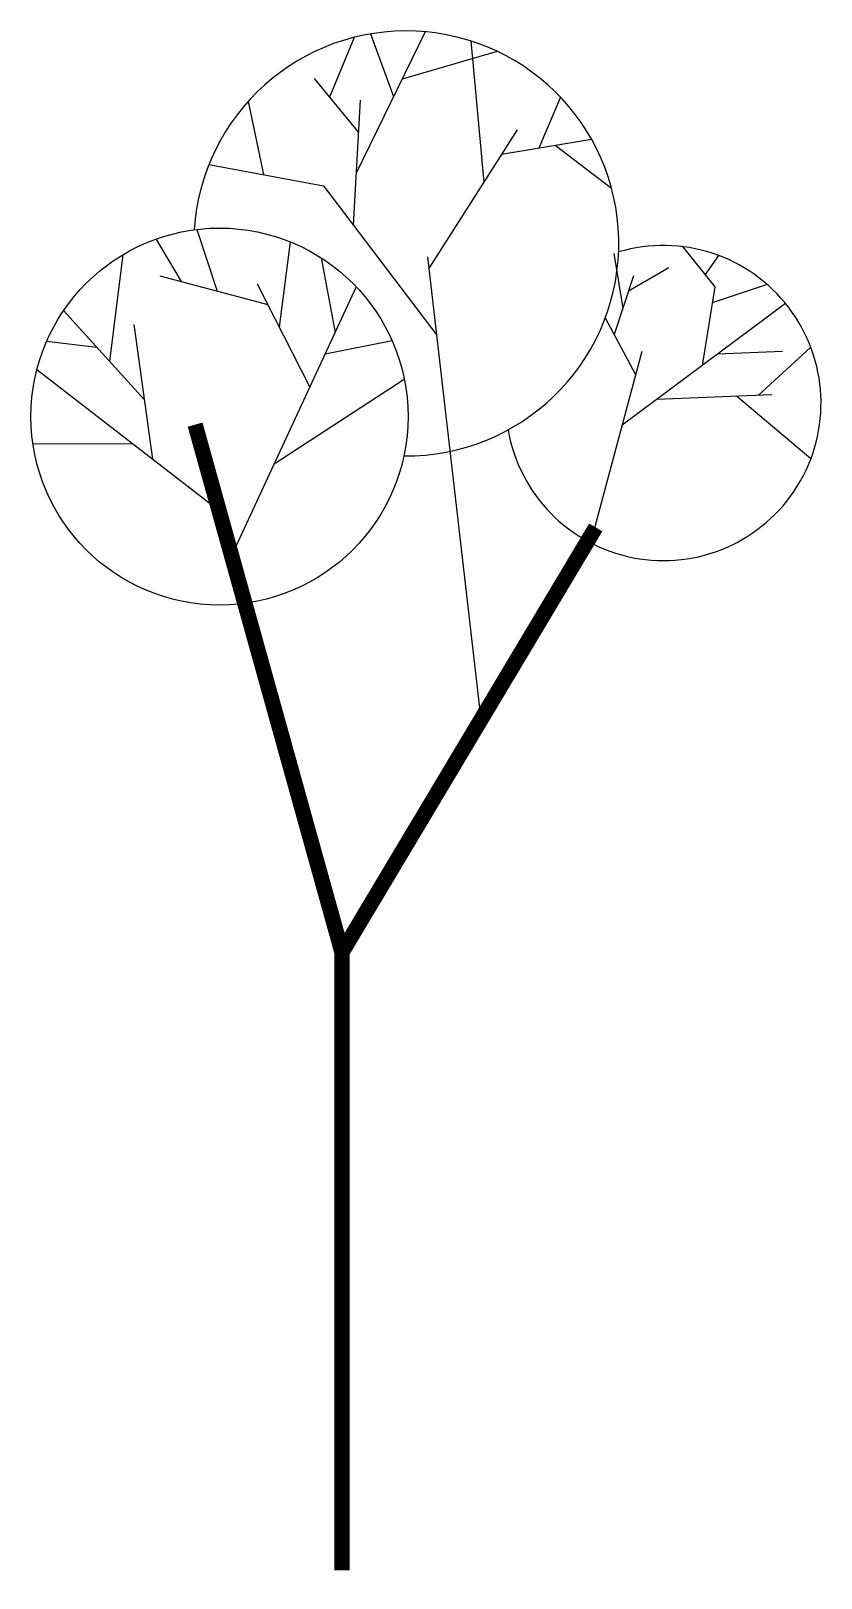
# Model space of a CAD drawing. Extents: x -590 to 1054, y -20914 to -17695.
import ezdxf

# ---------------------------------------------------------------- set-up
doc = ezdxf.new("R2010")
doc.units = 0
doc.layers.get('0').update_dxf_attribs({"linetype": 'CONTINUOUS'})

msp = doc.modelspace()

# ---------------------------------------------------------------- linework, layer by layer
at = {"color": 0}
for p, q in [((230, -17696.8), (86.6, -17991)), ((116.2, -17701.4), (164.5, -17831.1)), ((82.7, -17708.5), (31.1, -17832.7)), ((324.9, -17715.9), (352.1, -18009.9)), ((379.8, -17737.5), (182.1, -17795.1)), ((-0.7, -17793.7), (91.3, -17906.3)), ((511.5, -17832.9), (466.6, -17939.2)), ((-138.1, -17841.6), (-106.1, -17993.8)), ((95.1, -17838.8), (80.5, -18098.7)), ((421.7, -17900.7), (238.6, -18188.1)), ((576.4, -17920.9), (389, -17952)), ((617.9, -18023.1), (500.4, -17933.6)), ((-219.6, -17972.7), (18.6, -18017.1)), ((18.6, -18017.1), (254.6, -18328.2)), ((-244.7, -18108), (-202.8, -18236.2)), ((-276.7, -18216.6), (-329.3, -18127.9)), ((-50.8, -18133.8), (-73.3, -18311.3)), ((765.8, -18143.8), (832.8, -18227.2)), ((-398.5, -18160.5), (-426.3, -18382.6)), ((13.7, -18167), (42.9, -18322.2)), ((346.4, -19127.6), (235.9, -18165.3)), ((622.9, -18157.9), (641.4, -18272.2)), ((737, -18187.7), (653.1, -18236.7)), ((840.3, -18162), (812.5, -18201.9)), ((-321.7, -18204.7), (-97.3, -18264.2)), ((663.7, -18204.7), (623.4, -18326.4)), ((86.8, -18227.5), (-172.5, -18787)), ((-119, -18221.5), (-9.8, -18436)), ((832.8, -18227.2), (806.7, -18391.2)), ((941.7, -18222.4), (827.4, -18261)), ((-522.1, -18276.9), (-354.4, -18461.9)), ((980.1, -18262.2), (639.8, -18515.3)), ((-376.1, -18305.7), (-337.2, -18585.7)), ((604.9, -18291.9), (668, -18410)), ((-557.4, -18340.8), (-452.9, -18353.2)), ((161.5, -18340), (21.8, -18367.8)), ((680.8, -18362.2), (581, -18734.8)), ((973.5, -18362.2), (838.2, -18367.8)), ((1032.3, -18352.7), (923, -18453.4)), ((-577.5, -18399.4), (-198.6, -18693.2)), ((186.8, -18420.1), (-84.3, -18596.6)), ((951.1, -18452.3), (711.8, -18461.8)), ((1032.4, -18585.6), (877.9, -18455.2)), ((-585.9, -18553.8), (-378.9, -18553.4))]:
    msp.add_line(p, q, dxfattribs=at)
at = {"color": 0, "const_width": 32}
for points in [[(-248.4, -18514.2), (57.1, -19612)], [(585, -18728.1), (57.1, -19612)], [(57.1, -19612), (57.1, -20898.1)]]:
    msp.add_lwpolyline(points, dxfattribs=at)
at = {"color": 0}
msp.add_circle((-197.7, -18497.4), 392.2, dxfattribs=at)
for centre, radius, start, end in [((190.8, -18137.1), 442.1, 269.3637, 176.3173), ((725.8, -18469.3), 327.9, 189.8111, 106.5277)]:
    msp.add_arc(centre, radius, start, end, dxfattribs=at)

doc.saveas('drawing.dxf')
